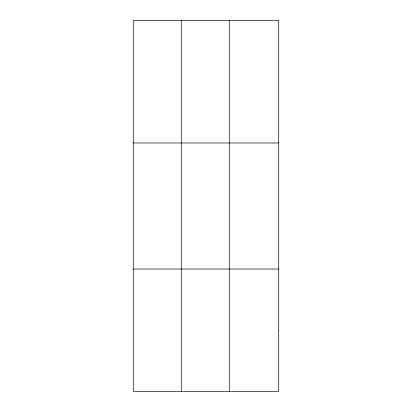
<?xml version="1.0" encoding="UTF-8"?>
<svg xmlns="http://www.w3.org/2000/svg" width="412" height="412" viewBox="0 0 412 412"><rect width="100%" height="100%" fill="white"/><g stroke="black" fill="none" stroke-linecap="round" stroke-linejoin="round"><path stroke-width="0.62" d="M181.27 20.6L181.27 391.4M229.273 20.6L229.273 391.4M133.272 142.964L278.728 142.964M133.272 269.036L278.728 269.036M278.728 330.218L278.728 391.4L133.272 391.4L133.272 20.6L278.728 20.6L278.728 330.218"/></g></svg>
